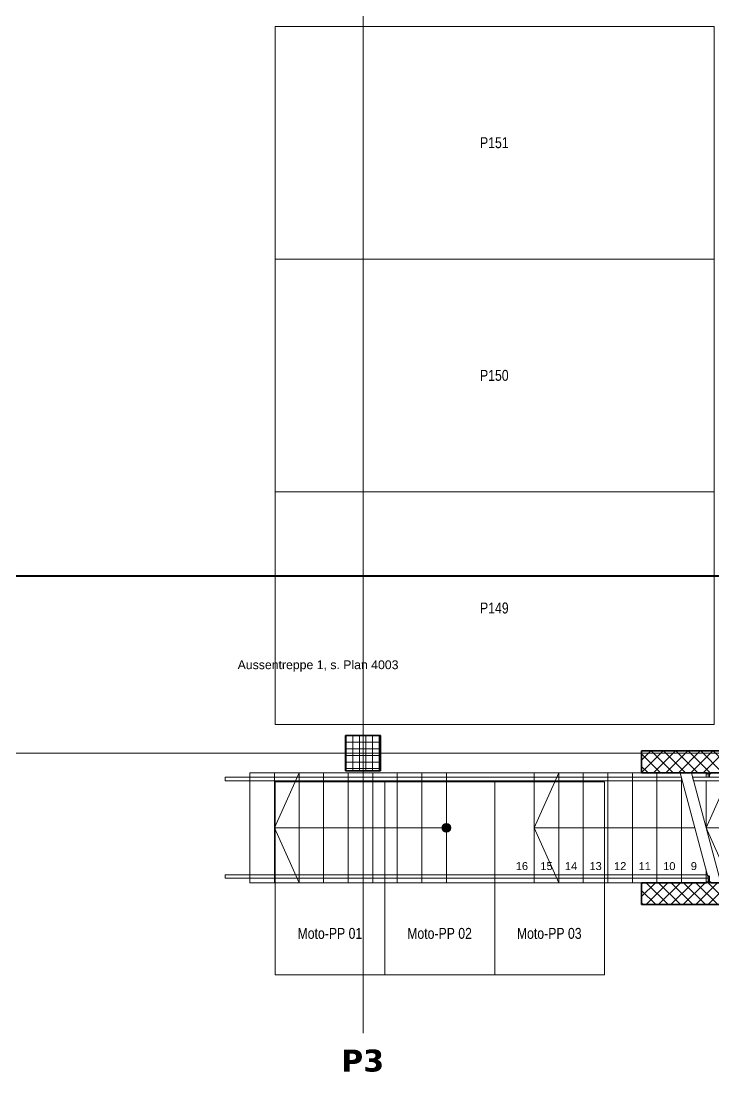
# Model space of a CAD drawing. Extents: x -882 to 937, y -179 to 966.
# Drawn here: x -646.9 to -488.9, y 100.3 to 339.6 of the extents above; entities that cross this region are included whole.
import ezdxf
from ezdxf.lldxf.tags import DXFTag

# ---------------------------------------------------------------- set-up
doc = ezdxf.new("R2010")
doc.units = 0
doc.layers.get('0').update_dxf_attribs({"lineweight": 13})
doc.layers.add('A-____-MATC-OTLN', color=7, linetype='Strichpunkt - Mittel', lineweight=40, true_color=0x0080ff)
doc.layers.add('S-GRID-____-IDEN', color=7, linetype='Continuous', lineweight=9, true_color=0x5555aa)
for name, color, linetype, lineweight in [('A-____-NOTE-TEXT', 7, 'Continuous', 9), ('A-FLOR-HRAL-MBND', 7, '_Verdeckte Linien_', 9), ('A-FLOR-HRAL-OTLN', 7, 'Continuous', 9), ('A-WALL-____-MCUT', 7, 'Continuous', 35), ('A-WALL-____-PATT', 7, 'Continuous', 35), ('C-PRKG-____-IDEN', 7, 'Continuous', 5), ('C-PRKG-____-OTLN', 7, 'Continuous', 9), ('S-COLS-____-MCUT', 7, 'Continuous', 35), ('S-COLS-____-OTLN', 7, 'Continuous', 9), ('S-GRID-____-OTLN', 7, 'Continuous', 5), ('S-STRS-____-MBND', 7, '_Strichpunkt - Fein', 9), ('S-STRS-____-OTLN', 7, 'Continuous', 9)]:
    doc.layers.add(name, color=color, linetype=linetype, lineweight=lineweight)
doc.styles.get("Standard").update_dxf_attribs({"font": 'arial.ttf'})
tags = doc.linetypes.add('_Rasterlinie_', pattern=[0.375, 0.2, -0.05, 0.075, -0.05]).pattern_tags.tags
tags[10:11] = [DXFTag(74, 4), DXFTag(75, 0), DXFTag(340, '0'), DXFTag(46, 1.0), DXFTag(50, 0.0), DXFTag(44, 0.0), DXFTag(45, 0.0)]
tags[8:9] = [DXFTag(74, 4), DXFTag(75, 0), DXFTag(340, '0'), DXFTag(46, 1.0), DXFTag(50, 0.0), DXFTag(44, 0.0), DXFTag(45, 0.0)]
tags[6:7] = [DXFTag(74, 4), DXFTag(75, 0), DXFTag(340, '0'), DXFTag(46, 1.0), DXFTag(50, 0.0), DXFTag(44, 0.0), DXFTag(45, 0.0)]
tags[4:5] = [DXFTag(74, 4), DXFTag(75, 0), DXFTag(340, '0'), DXFTag(46, 1.0), DXFTag(50, 0.0), DXFTag(44, 0.0), DXFTag(45, 0.0)]
tags = doc.linetypes.add('_Strichpunkt - Fein', pattern=[0.2, 0.1, -0.05, 0, -0.05]).pattern_tags.tags
tags[10:11] = [DXFTag(74, 4), DXFTag(75, 0), DXFTag(340, '0'), DXFTag(46, 1.0), DXFTag(50, 0.0), DXFTag(44, 0.0), DXFTag(45, 0.0)]
tags[8:9] = [DXFTag(74, 4), DXFTag(75, 0), DXFTag(340, '0'), DXFTag(46, 1.0), DXFTag(50, 0.0), DXFTag(44, 0.0), DXFTag(45, 0.0)]
tags[6:7] = [DXFTag(74, 4), DXFTag(75, 0), DXFTag(340, '0'), DXFTag(46, 1.0), DXFTag(50, 0.0), DXFTag(44, 0.0), DXFTag(45, 0.0)]
tags[4:5] = [DXFTag(74, 4), DXFTag(75, 0), DXFTag(340, '0'), DXFTag(46, 1.0), DXFTag(50, 0.0), DXFTag(44, 0.0), DXFTag(45, 0.0)]
tags = doc.linetypes.add('_Verdeckte Linien_', pattern=[0.15, 0.1, -0.05]).pattern_tags.tags
tags[6:7] = [DXFTag(74, 4), DXFTag(75, 0), DXFTag(340, '0'), DXFTag(46, 1.0), DXFTag(50, 0.0), DXFTag(44, 0.0), DXFTag(45, 0.0)]
tags[4:5] = [DXFTag(74, 4), DXFTag(75, 0), DXFTag(340, '0'), DXFTag(46, 1.0), DXFTag(50, 0.0), DXFTag(44, 0.0), DXFTag(45, 0.0)]
tags = doc.linetypes.add('Strichpunkt - Mittel', pattern=[0.35, 0.15, -0.1, 0, -0.1]).pattern_tags.tags
tags[10:11] = [DXFTag(74, 4), DXFTag(75, 0), DXFTag(340, '0'), DXFTag(46, 1.0), DXFTag(50, 0.0), DXFTag(44, 0.0), DXFTag(45, 0.0)]
tags[8:9] = [DXFTag(74, 4), DXFTag(75, 0), DXFTag(340, '0'), DXFTag(46, 1.0), DXFTag(50, 0.0), DXFTag(44, 0.0), DXFTag(45, 0.0)]
tags[6:7] = [DXFTag(74, 4), DXFTag(75, 0), DXFTag(340, '0'), DXFTag(46, 1.0), DXFTag(50, 0.0), DXFTag(44, 0.0), DXFTag(45, 0.0)]
tags[4:5] = [DXFTag(74, 4), DXFTag(75, 0), DXFTag(340, '0'), DXFTag(46, 1.0), DXFTag(50, 0.0), DXFTag(44, 0.0), DXFTag(45, 0.0)]

# ---------------------------------------------------------------- blocks, each defined once
blk = doc.blocks.new('Referenz-A0UJ2GK4XE', base_point=(-896.79, -159.76))
at = {"layer": 'A-____-MATC-OTLN', "color": 0, "linetype": 'Strichpunkt - Mittel', "ltscale": 0.4}
blk.add_line((-875.38, 213.3), (394.87, 213.3), dxfattribs=at)
at = {"layer": 'A-FLOR-HRAL-MBND', "color": 0, "linetype": '_Verdeckte Linien_', "ltscale": 0.13}
for p, q in [((-600.32, 166.6), (-600.32, 167.4)), ((-589.12, 167.4), (-600.32, 167.4)), ((-589.12, 166.6), (-600.32, 166.6)), ((-544.32, 167.4), (-589.12, 167.4)), ((-544.32, 166.6), (-589.12, 166.6)), ((-529.92, 167.4), (-544.32, 167.4)), ((-529.92, 166.6), (-544.32, 166.6)), ((-496.35, 167.4), (-529.92, 167.4)), ((-496.13, 166.6), (-529.92, 166.6)), ((-600.32, 144.4), (-600.32, 145.2)), ((-589.12, 145.2), (-600.32, 145.2)), ((-589.12, 144.4), (-600.32, 144.4)), ((-544.32, 145.2), (-589.12, 145.2)), ((-544.32, 144.4), (-589.12, 144.4)), ((-529.92, 145.2), (-544.32, 145.2)), ((-529.92, 144.4), (-544.32, 144.4)), ((-490.4, 145.2), (-529.92, 145.2)), ((-490.18, 144.4), (-529.92, 144.4))]:
    blk.add_line(p, q, dxfattribs=at)
at = {"layer": 'A-FLOR-HRAL-OTLN', "color": 0, "linetype": 'Continuous', "ltscale": 0.13}
for p, q in [((-490.62, 168.4), (-490.62, 168.2)), ((-490.12, 168.4), (-490.62, 168.4)), ((-490.62, 168.2), (-490.12, 168.2)), ((-490.27, 168.2), (-490.27, 167.4)), ((-489.62, 168.4), (-490.12, 168.4)), ((-490.12, 168.2), (-489.62, 168.2)), ((-489.97, 167.4), (-489.97, 168.2)), ((-489.62, 168.2), (-489.62, 168.4)), ((-493.81, 167.4), (-493.59, 166.6)), ((-446.04, 167.4), (-493.81, 167.4)), ((-446.04, 166.6), (-493.59, 166.6)), ((-490.26, 144.83), (-490.27, 144.83)), ((-490.27, 144.83), (-490.27, 144.82)), ((-490.27, 144.82), (-490.27, 144.82)), ((-490.27, 144.82), (-490.27, 144.81)), ((-490.27, 144.81), (-490.27, 144.8)), ((-490.27, 144.8), (-490.27, 144.8)), ((-490.27, 144.8), (-490.27, 144.8)), ((-490.27, 144.8), (-490.27, 144.8)), ((-490.27, 144.8), (-490.27, 144.8)), ((-490.27, 144.8), (-490.27, 144.8)), ((-490.27, 144.8), (-490.27, 144.79)), ((-490.27, 144.79), (-490.27, 144.79)), ((-490.27, 144.79), (-490.27, 144.79)), ((-490.27, 144.79), (-490.27, 144.78)), ((-490.27, 144.78), (-490.27, 144.78)), ((-490.27, 144.78), (-490.27, 144.77)), ((-490.27, 144.77), (-490.27, 144.76)), ((-490.27, 144.76), (-490.27, 144.76)), ((-490.27, 144.76), (-490.27, 144.75)), ((-490.27, 144.75), (-490.27, 144.74)), ((-490.27, 144.74), (-490.27, 144.73)), ((-490.27, 144.73), (-490.27, 144.73)), ((-490.27, 144.73), (-490.27, 144.72)), ((-490.27, 144.72), (-490.27, 144.71)), ((-490.27, 144.71), (-490.27, 144.7)), ((-490.27, 144.7), (-490.27, 144.69)), ((-490.27, 144.69), (-490.27, 144.67)), ((-490.27, 144.67), (-490.27, 144.66)), ((-490.27, 144.66), (-490.27, 144.65)), ((-490.27, 144.65), (-490.27, 144.64)), ((-490.27, 144.64), (-490.27, 144.63)), ((-490.27, 144.63), (-490.27, 144.61)), ((-490.27, 144.61), (-490.27, 144.6)), ((-490.27, 144.6), (-490.27, 144.59)), ((-490.27, 144.59), (-490.27, 144.57)), ((-490.27, 144.57), (-490.27, 144.56)), ((-490.27, 144.56), (-490.27, 144.54)), ((-490.27, 144.54), (-490.27, 144.53)), ((-490.27, 144.53), (-490.27, 144.51)), ((-490.27, 144.51), (-490.27, 144.5)), ((-490.27, 144.5), (-490.27, 144.48)), ((-490.27, 144.48), (-490.27, 144.47)), ((-490.27, 144.47), (-490.27, 144.45)), ((-490.27, 144.45), (-490.27, 144.44)), ((-490.27, 144.44), (-490.27, 144.42)), ((-490.27, 144.42), (-490.27, 144.42)), ((-490.27, 143.6), (-490.27, 144.42)), ((-490.25, 144.87), (-490.26, 144.86)), ((-490.26, 144.86), (-490.26, 144.86)), ((-490.26, 144.86), (-490.26, 144.85)), ((-490.26, 144.85), (-490.26, 144.85)), ((-490.24, 144.88), (-490.25, 144.88)), ((-490.25, 144.88), (-490.25, 144.87)), ((-490.25, 144.87), (-490.25, 144.87)), ((-490.23, 144.9), (-490.24, 144.89)), ((-490.24, 144.89), (-490.24, 144.89)), ((-490.24, 144.89), (-490.24, 144.88)), ((-490.23, 144.9), (-490.23, 144.9)), ((-490.1, 144.95), (-490.11, 144.95)), ((-490.09, 144.95), (-490.1, 144.95)), ((-490.1, 144.95), (-490.1, 144.95)), ((-490.08, 144.95), (-490.09, 144.95)), ((-490.09, 144.95), (-490.09, 144.95)), ((-490.08, 144.94), (-490.08, 144.95)), ((-490.07, 144.94), (-490.08, 144.94)), ((-490.06, 144.94), (-490.07, 144.94)), ((-490.05, 144.94), (-490.06, 144.94)), ((-490.06, 144.94), (-490.06, 144.94)), ((-490.05, 144.93), (-490.05, 144.94)), ((-490.03, 144.92), (-490.04, 144.93)), ((-490.02, 144.92), (-490.03, 144.92)), ((-490.03, 144.92), (-490.03, 144.92)), ((-490.02, 144.91), (-490.02, 144.92)), ((-490.01, 144.91), (-490.02, 144.91)), ((-490.01, 144.9), (-490.01, 144.91)), ((-490, 144.9), (-490.01, 144.9)), ((-490.01, 144.9), (-490.01, 144.9)), ((-490, 144.89), (-490, 144.9)), ((-489.99, 144.89), (-490, 144.89)), ((-489.99, 144.88), (-489.99, 144.89)), ((-489.97, 144.83), (-489.97, 144.84)), ((-489.97, 144.82), (-489.97, 144.83)), ((-489.97, 144.81), (-489.97, 144.82)), ((-489.97, 144.82), (-489.97, 144.82)), ((-489.97, 144.8), (-489.97, 144.81)), ((-489.97, 144.81), (-489.97, 144.81)), ((-489.97, 144.79), (-489.97, 144.8)), ((-489.97, 144.8), (-489.97, 144.8)), ((-489.97, 144.8), (-489.97, 144.8)), ((-489.97, 144.8), (-489.97, 144.8)), ((-489.97, 144.8), (-489.97, 144.8)), ((-489.97, 144.78), (-489.97, 144.79)), ((-489.97, 144.79), (-489.97, 144.79)), ((-489.97, 144.79), (-489.97, 144.79)), ((-489.97, 144.77), (-489.97, 144.78)), ((-489.97, 144.78), (-489.97, 144.78)), ((-489.97, 144.76), (-489.97, 144.77)), ((-489.97, 144.75), (-489.97, 144.76)), ((-489.97, 144.76), (-489.97, 144.76)), ((-489.97, 144.74), (-489.97, 144.75)), ((-489.97, 144.73), (-489.97, 144.74)), ((-489.97, 144.72), (-489.97, 144.73)), ((-489.97, 144.71), (-489.97, 144.72)), ((-489.97, 144.7), (-489.97, 144.71)), ((-489.97, 144.69), (-489.97, 144.7)), ((-489.97, 144.68), (-489.97, 144.69)), ((-489.97, 144.67), (-489.97, 144.68)), ((-489.97, 144.66), (-489.97, 144.67)), ((-489.97, 144.65), (-489.97, 144.66)), ((-489.97, 144.64), (-489.97, 144.65)), ((-489.97, 144.62), (-489.97, 144.64)), ((-489.97, 144.61), (-489.97, 144.62)), ((-489.97, 144.6), (-489.97, 144.61)), ((-489.97, 144.58), (-489.97, 144.6)), ((-489.97, 144.57), (-489.97, 144.58)), ((-489.97, 144.55), (-489.97, 144.57)), ((-489.97, 144.54), (-489.97, 144.55)), ((-489.97, 144.53), (-489.97, 144.54)), ((-489.97, 144.51), (-489.97, 144.53)), ((-489.97, 144.5), (-489.97, 144.51)), ((-489.97, 144.48), (-489.97, 144.5)), ((-489.97, 144.47), (-489.97, 144.48)), ((-489.97, 144.45), (-489.97, 144.47)), ((-489.97, 144.44), (-489.97, 144.45)), ((-489.97, 144.42), (-489.97, 144.44)), ((-489.97, 144.42), (-489.97, 143.6)), ((-490.62, 143.4), (-490.62, 143.6)), ((-490.62, 143.6), (-490.12, 143.6)), ((-490.12, 143.4), (-490.62, 143.4)), ((-490.12, 143.6), (-489.62, 143.6)), ((-489.62, 143.4), (-490.12, 143.4)), ((-489.62, 143.6), (-489.62, 143.4))]:
    blk.add_line(p, q, dxfattribs=at)
for major_axis in [(0.15, 0), (-0.15, 0)]:
    blk.add_ellipse((-490.12, 144.8), major_axis=major_axis, ratio=1, start_param=0, end_param=3.141593, dxfattribs=at)
at = {"layer": 'A-WALL-____-MCUT', "color": 0, "linetype": 'Continuous', "ltscale": 0.35}
for p, q in [((-388.92, 173.4), (-505.42, 173.4)), ((-505.42, 173.4), (-505.42, 168.4)), ((-505.42, 168.4), (-490.62, 168.4)), ((-489.62, 168.4), (-468.58, 168.4)), ((-490.62, 143.4), (-505.43, 143.4)), ((-505.43, 143.4), (-505.43, 138.4)), ((-468.58, 143.4), (-489.62, 143.4)), ((-505.43, 138.4), (-388.92, 138.4))]:
    blk.add_line(p, q, dxfattribs=at)
at = {"layer": 'A-WALL-____-PATT', "color": 0, "linetype": 'Continuous', "lineweight": 9, "ltscale": 0.13}
for p, q in [((-505.42, 171.34), (-503.36, 173.4)), ((-505.42, 168.51), (-500.53, 173.4)), ((-501.1, 168.4), (-505.42, 172.72)), ((-498.27, 168.4), (-503.27, 173.4)), ((-502.7, 168.4), (-497.7, 173.4)), ((-495.44, 168.4), (-500.44, 173.4)), ((-499.87, 168.4), (-494.87, 173.4)), ((-492.61, 168.4), (-497.61, 173.4)), ((-497.05, 168.4), (-492.05, 173.4)), ((-489.78, 168.4), (-494.78, 173.4)), ((-494.22, 168.4), (-489.22, 173.4)), ((-486.96, 168.4), (-491.96, 173.4)), ((-491.39, 168.4), (-486.39, 173.4)), ((-484.13, 168.4), (-489.13, 173.4)), ((-503.93, 168.4), (-505.42, 169.9)), ((-505.43, 143.05), (-505.07, 143.4)), ((-505.43, 140.22), (-502.25, 143.4)), ((-502.21, 138.4), (-505.43, 141.62)), ((-504.42, 138.4), (-499.42, 143.4)), ((-499.38, 138.4), (-504.38, 143.4)), ((-501.59, 138.4), (-496.59, 143.4)), ((-496.55, 138.4), (-501.55, 143.4)), ((-498.76, 138.4), (-493.76, 143.4)), ((-493.72, 138.4), (-498.72, 143.4)), ((-495.93, 138.4), (-490.93, 143.4)), ((-490.9, 138.4), (-495.9, 143.4)), ((-493.1, 138.4), (-488.1, 143.4)), ((-488.07, 138.4), (-493.07, 143.4)), ((-490.28, 138.4), (-485.28, 143.4)), ((-485.24, 138.4), (-490.24, 143.4)), ((-505.04, 138.4), (-505.43, 138.79))]:
    blk.add_line(p, q, dxfattribs=at)
at = {"layer": 'C-PRKG-____-OTLN', "color": 0, "linetype": 'Continuous', "ltscale": 0.13}
for p, q in [((-588.92, 338.37), (-488.92, 338.37)), ((-588.92, 338.37), (-588.92, 285.38)), ((-588.92, 338.37), (-588.92, 285.38)), ((-488.92, 338.37), (-588.92, 338.37)), ((-588.92, 338.37), (-488.92, 338.37)), ((-588.92, 285.38), (-588.92, 338.37)), ((-588.92, 338.37), (-588.92, 338.37)), ((-488.92, 338.37), (-488.92, 285.38)), ((-488.92, 285.38), (-488.92, 338.37)), ((-488.92, 338.37), (-488.92, 285.38)), ((-488.92, 338.37), (-488.92, 338.37)), ((-588.92, 285.38), (-488.92, 285.38)), ((-588.92, 285.38), (-588.92, 232.39)), ((-588.92, 285.38), (-588.92, 232.39)), ((-488.92, 285.38), (-588.92, 285.38)), ((-588.92, 285.38), (-488.92, 285.38)), ((-588.92, 232.39), (-588.92, 285.38)), ((-588.92, 285.38), (-588.92, 285.38)), ((-588.92, 285.38), (-488.92, 285.38)), ((-588.92, 285.38), (-488.92, 285.38)), ((-488.92, 285.38), (-588.92, 285.38)), ((-588.92, 285.38), (-588.92, 285.38)), ((-488.92, 285.38), (-488.92, 232.39)), ((-488.92, 232.39), (-488.92, 285.38)), ((-488.92, 285.38), (-488.92, 232.39)), ((-488.92, 285.38), (-488.92, 285.38)), ((-488.92, 285.38), (-488.92, 285.38)), ((-588.92, 232.39), (-488.92, 232.39)), ((-588.92, 232.39), (-588.92, 179.4)), ((-588.92, 232.39), (-588.92, 179.4)), ((-488.92, 232.39), (-588.92, 232.39)), ((-588.92, 232.39), (-488.92, 232.39)), ((-588.92, 179.4), (-588.92, 232.39)), ((-588.92, 232.39), (-588.92, 232.39)), ((-588.92, 232.39), (-488.92, 232.39)), ((-588.92, 232.39), (-488.92, 232.39)), ((-488.92, 232.39), (-588.92, 232.39)), ((-588.92, 232.39), (-588.92, 232.39)), ((-488.92, 232.39), (-488.92, 179.4)), ((-488.92, 179.4), (-488.92, 232.39)), ((-488.92, 232.39), (-488.92, 179.4)), ((-488.92, 232.39), (-488.92, 232.39)), ((-488.92, 232.39), (-488.92, 232.39)), ((-588.92, 179.4), (-488.92, 179.4)), ((-588.92, 179.4), (-488.92, 179.4)), ((-488.92, 179.4), (-588.92, 179.4)), ((-588.92, 179.4), (-588.92, 179.4)), ((-488.92, 179.4), (-488.92, 179.4)), ((-588.92, 166.4), (-588.92, 122.41)), ((-563.92, 166.4), (-588.92, 166.4)), ((-563.92, 166.4), (-588.92, 166.4)), ((-588.92, 166.4), (-588.92, 122.41)), ((-588.92, 122.41), (-588.92, 166.4)), ((-588.92, 166.4), (-563.92, 166.4)), ((-588.92, 166.4), (-588.92, 166.4)), ((-563.92, 166.4), (-563.92, 122.41)), ((-538.92, 166.4), (-563.92, 166.4)), ((-538.92, 166.4), (-563.92, 166.4)), ((-563.92, 166.4), (-563.92, 122.41)), ((-563.92, 122.41), (-563.92, 166.4)), ((-563.92, 166.4), (-538.92, 166.4)), ((-563.92, 166.4), (-563.92, 166.4)), ((-563.92, 166.4), (-563.92, 122.41)), ((-563.92, 122.41), (-563.92, 166.4)), ((-563.92, 166.4), (-563.92, 122.41)), ((-563.92, 166.4), (-563.92, 166.4)), ((-538.92, 166.4), (-538.92, 122.41)), ((-513.92, 166.4), (-538.92, 166.4)), ((-513.92, 166.4), (-538.92, 166.4)), ((-538.92, 166.4), (-538.92, 122.41)), ((-538.92, 122.41), (-538.92, 166.4)), ((-538.92, 166.4), (-513.92, 166.4)), ((-538.92, 166.4), (-538.92, 166.4)), ((-538.92, 166.4), (-538.92, 122.41)), ((-538.92, 122.41), (-538.92, 166.4)), ((-538.92, 166.4), (-538.92, 122.41)), ((-538.92, 166.4), (-538.92, 166.4)), ((-513.92, 166.4), (-513.92, 122.41)), ((-513.92, 122.41), (-513.92, 166.4)), ((-513.92, 166.4), (-513.92, 122.41)), ((-513.92, 166.4), (-513.92, 166.4)), ((-563.92, 122.41), (-588.92, 122.41)), ((-588.92, 122.41), (-563.92, 122.41)), ((-563.92, 122.41), (-588.92, 122.41)), ((-588.92, 122.41), (-588.92, 122.41)), ((-538.92, 122.41), (-563.92, 122.41)), ((-563.92, 122.41), (-538.92, 122.41)), ((-538.92, 122.41), (-563.92, 122.41)), ((-563.92, 122.41), (-563.92, 122.41)), ((-563.92, 122.41), (-563.92, 122.41)), ((-513.92, 122.41), (-538.92, 122.41)), ((-538.92, 122.41), (-513.92, 122.41)), ((-513.92, 122.41), (-538.92, 122.41)), ((-538.92, 122.41), (-538.92, 122.41)), ((-538.92, 122.41), (-538.92, 122.41)), ((-513.92, 122.41), (-513.92, 122.41))]:
    blk.add_line(p, q, dxfattribs=at)
at = {"layer": 'S-COLS-____-MCUT', "color": 0, "linetype": 'Continuous', "ltscale": 0.35}
for p, q in [((-564.92, 176.9), (-572.92, 176.9)), ((-572.92, 176.9), (-572.92, 168.9)), ((-564.92, 168.9), (-564.92, 176.9)), ((-572.92, 168.9), (-564.92, 168.9))]:
    blk.add_line(p, q, dxfattribs=at)
at = {"layer": 'S-COLS-____-OTLN', "color": 0, "linetype": 'Continuous', "ltscale": 0.13}
for p, q in [((-572.92, 176.87), (-564.92, 176.87)), ((-572.92, 175.37), (-564.92, 175.37)), ((-572.76, 168.9), (-572.76, 176.9)), ((-571.26, 168.9), (-571.26, 176.9)), ((-569.76, 168.9), (-569.76, 176.9)), ((-568.26, 168.9), (-568.26, 176.9)), ((-566.76, 168.9), (-566.76, 176.9)), ((-565.26, 168.9), (-565.26, 176.9)), ((-572.92, 173.87), (-564.92, 173.87)), ((-572.92, 172.37), (-564.92, 172.37)), ((-572.92, 170.87), (-564.92, 170.87)), ((-572.92, 169.37), (-564.92, 169.37))]:
    blk.add_line(p, q, dxfattribs=at)
at = {"layer": 'S-GRID-____-OTLN', "color": 0, "linetype": '_Rasterlinie_', "ltscale": 0.13}
for p, q in [((-568.92, 109.1), (-568.92, 949.68)), ((-850.37, 172.9), (394.87, 172.9))]:
    blk.add_line(p, q, dxfattribs=at)
at = {"layer": 'S-STRS-____-MBND', "color": 0, "linetype": '_Strichpunkt - Fein', "ltscale": 0.13}
for p, q in [((-594.72, 143.4), (-594.72, 168.4)), ((-549.92, 168.4), (-594.72, 168.4)), ((-589.12, 143.4), (-589.12, 168.4)), ((-589.12, 143.4), (-589.12, 168.4)), ((-583.52, 143.4), (-583.52, 168.4)), ((-583.52, 143.4), (-583.52, 168.4)), ((-577.92, 143.4), (-577.92, 168.4)), ((-577.92, 143.4), (-577.92, 168.4)), ((-572.32, 143.4), (-572.32, 168.4)), ((-572.32, 143.4), (-572.32, 168.4)), ((-566.72, 143.4), (-566.72, 168.4)), ((-566.72, 143.4), (-566.72, 168.4)), ((-561.12, 143.4), (-561.12, 168.4)), ((-561.12, 143.4), (-561.12, 168.4)), ((-555.52, 143.4), (-555.52, 168.4)), ((-555.52, 143.4), (-555.52, 168.4)), ((-529.92, 168.4), (-549.92, 168.4)), ((-549.92, 143.4), (-549.92, 168.4)), ((-549.92, 143.4), (-549.92, 168.4)), ((-529.92, 143.4), (-529.92, 168.4)), ((-496.61, 168.4), (-529.92, 168.4)), ((-529.92, 143.4), (-529.92, 168.4)), ((-524.32, 143.4), (-524.32, 168.4)), ((-524.32, 143.4), (-524.32, 168.4)), ((-518.72, 143.4), (-518.72, 168.4)), ((-518.72, 143.4), (-518.72, 168.4)), ((-513.12, 143.4), (-513.12, 168.4)), ((-513.12, 143.4), (-513.12, 168.4)), ((-507.52, 143.4), (-507.52, 168.4)), ((-507.52, 143.4), (-507.52, 168.4)), ((-501.92, 143.4), (-501.92, 168.4)), ((-501.92, 143.4), (-501.92, 168.4)), ((-496.61, 168.4), (-489.92, 143.4)), ((-496.32, 143.4), (-496.32, 167.32)), ((-496.32, 143.4), (-496.32, 167.32)), ((-490.72, 143.4), (-490.72, 146.42)), ((-490.72, 143.4), (-490.72, 146.42)), ((-549.92, 143.4), (-594.72, 143.4)), ((-549.92, 143.4), (-529.92, 143.4)), ((-492.15, 143.4), (-529.92, 143.4))]:
    blk.add_line(p, q, dxfattribs=at)
at = {"layer": 'S-STRS-____-MBND', "color": 0, "linetype": '_Verdeckte Linien_', "ltscale": 0.13}
for p, q in [((-589.12, 155.9), (-583.52, 168.4)), ((-529.92, 155.9), (-524.32, 168.4)), ((-549.92, 155.9), (-589.12, 155.9)), ((-589.12, 155.9), (-583.52, 143.4)), ((-550.58, 156.66), (-550.88, 156.18)), ((-550.88, 156.18), (-550.88, 155.62)), ((-550.88, 155.62), (-550.58, 155.15)), ((-550.07, 156.89), (-550.58, 156.66)), ((-549.51, 156.81), (-550.07, 156.89)), ((-549.08, 156.44), (-549.51, 156.81)), ((-548.92, 155.9), (-549.08, 156.44)), ((-549.08, 155.36), (-548.92, 155.9)), ((-493.26, 155.9), (-529.92, 155.9)), ((-529.92, 155.9), (-524.32, 143.4)), ((-550.58, 155.15), (-550.07, 154.91)), ((-550.07, 154.91), (-549.51, 154.99)), ((-549.51, 154.99), (-549.08, 155.36))]:
    blk.add_line(p, q, dxfattribs=at)
at = {"layer": 'S-STRS-____-MBND', "color": 0, "linetype": 'Continuous', "ltscale": 0.13}
blk.add_line((-494.07, 168.4), (-487.38, 143.4), dxfattribs=at)
at = {"layer": 'S-STRS-____-MBND', "color": 0, "linetype": '_Verdeckte Linien_', "ltscale": 0.13}
blk.add_circle((-549.92, 155.9), 1, dxfattribs=at)
for points in [[(-550.91, 155.74), (-550.92, 155.9), (-550.91, 156.06)], [(-550.88, 155.59), (-550.91, 156.06), (-550.88, 156.21)], [(-550.91, 155.74), (-550.91, 156.06), (-550.88, 155.59)], [(-550.58, 155.15), (-550.88, 156.18), (-550.58, 156.66)], [(-550.82, 155.45), (-550.88, 156.21), (-550.82, 156.36)], [(-550.88, 155.59), (-550.88, 156.21), (-550.82, 155.45)], [(-550.88, 155.62), (-550.88, 156.18), (-550.58, 155.15)], [(-550.73, 155.31), (-550.82, 156.36), (-550.73, 156.49)], [(-550.82, 155.45), (-550.82, 156.36), (-550.73, 155.31)], [(-550.63, 155.19), (-550.73, 156.49), (-550.63, 156.61)], [(-550.73, 155.31), (-550.73, 156.49), (-550.63, 155.19)], [(-550.51, 155.09), (-550.63, 156.61), (-550.51, 156.71)], [(-550.63, 155.19), (-550.63, 156.61), (-550.51, 155.09)], [(-550.07, 154.91), (-550.58, 156.66), (-550.07, 156.89)], [(-550.58, 155.15), (-550.58, 156.66), (-550.07, 154.91)], [(-550.38, 155.01), (-550.51, 156.71), (-550.38, 156.79)], [(-550.51, 155.09), (-550.51, 156.71), (-550.38, 155.01)], [(-550.23, 154.95), (-550.38, 156.79), (-550.23, 156.85)], [(-550.38, 155.01), (-550.38, 156.79), (-550.23, 154.95)], [(-550.08, 154.91), (-550.23, 156.85), (-550.08, 156.89)], [(-550.23, 154.95), (-550.23, 156.85), (-550.08, 154.91)], [(-549.92, 154.9), (-550.08, 156.89), (-549.92, 156.9)], [(-550.08, 154.91), (-550.08, 156.89), (-549.92, 154.9)], [(-550.07, 154.91), (-550.07, 156.89), (-549.51, 154.99)], [(-549.51, 154.99), (-550.07, 156.89), (-549.51, 156.81)], [(-549.92, 154.9), (-549.92, 156.9), (-549.77, 154.91)], [(-549.77, 154.91), (-549.92, 156.9), (-549.77, 156.89)], [(-549.77, 154.91), (-549.77, 156.89), (-549.62, 154.95)], [(-549.62, 154.95), (-549.77, 156.89), (-549.62, 156.85)], [(-549.62, 154.95), (-549.62, 156.85), (-549.47, 155.01)], [(-549.47, 155.01), (-549.62, 156.85), (-549.47, 156.79)], [(-549.51, 154.99), (-549.51, 156.81), (-549.08, 155.36)], [(-549.08, 155.36), (-549.51, 156.81), (-549.08, 156.44)], [(-549.47, 155.01), (-549.47, 156.79), (-549.34, 155.09)], [(-549.34, 155.09), (-549.47, 156.79), (-549.34, 156.71)], [(-549.34, 155.09), (-549.34, 156.71), (-549.22, 155.19)], [(-549.22, 155.19), (-549.34, 156.71), (-549.22, 156.61)], [(-549.22, 155.19), (-549.22, 156.61), (-549.12, 155.31)], [(-549.12, 155.31), (-549.22, 156.61), (-549.12, 156.49)], [(-549.12, 155.31), (-549.12, 156.49), (-549.03, 155.45)], [(-549.03, 155.45), (-549.12, 156.49), (-549.03, 156.36)], [(-549.08, 155.36), (-549.08, 156.44), (-548.92, 155.9)], [(-549.03, 155.45), (-549.03, 156.36), (-548.97, 155.59)], [(-548.97, 155.59), (-549.03, 156.36), (-548.97, 156.21)], [(-548.97, 155.59), (-548.97, 156.21), (-548.94, 155.74)], [(-548.94, 155.74), (-548.97, 156.21), (-548.94, 156.06)], [(-548.94, 155.74), (-548.94, 156.06), (-548.92, 155.9)]]:
    blk.add_solid(points, dxfattribs=at)
at = {"layer": 'S-STRS-____-OTLN', "color": 0, "linetype": '_Verdeckte Linien_', "ltscale": 0.13}
for p, q in [((-490.72, 167.4), (-490.72, 168.4)), ((-490.72, 155.9), (-490.72, 166.6))]:
    blk.add_line(p, q, dxfattribs=at)
at = {"layer": 'S-STRS-____-OTLN', "color": 0, "linetype": 'Continuous', "ltscale": 0.13}
for p, q in [((-490.72, 167.4), (-490.72, 168.4)), ((-490.72, 155.9), (-490.72, 166.6)), ((-490.72, 155.9), (-485.93, 166.6)), ((-485.12, 155.9), (-490.72, 155.9)), ((-490.72, 155.9), (-485.93, 145.2))]:
    blk.add_line(p, q, dxfattribs=at)
at = {"layer": 'A-____-NOTE-TEXT', "color": 0, "linetype": 'Continuous', "lineweight": 5, "ltscale": 0.13, "insert": (-597.5, 194.03), "char_height": 2, "attachment_point": 1}
blk.add_mtext('{\\fArial;Aussentreppe 1, s. Plan 4003}', dxfattribs=at)
at = {"layer": 'C-PRKG-____-IDEN', "color": 0, "linetype": 'Continuous', "ltscale": 0.13, "char_height": 2.5, "attachment_point": 1}
for s, insert in [('{\\W0.8;\\fArial;P151}', (-542.26, 313.18)), ('{\\W0.8;\\fArial;P150}', (-542.26, 260.19)), ('{\\W0.8;\\fArial;P149}', (-542.26, 207.21)), ('{\\W0.8;\\fArial;Moto-PP 01}', (-583.86, 133.11)), ('{\\W0.8;\\fArial;Moto-PP 02}', (-558.86, 133.11)), ('{\\W0.8;\\fArial;Moto-PP 03}', (-533.86, 133.11))]:
    blk.add_mtext(s, dxfattribs=dict(at, insert=insert))
at = {"layer": 'S-GRID-____-IDEN', "color": 0, "linetype": 'Continuous', "lineweight": 5, "ltscale": 0.13, "insert": (-573.92, 105.39), "char_height": 5, "attachment_point": 1}
blk.add_mtext('{\\fVerdana|b1|i0;P3}', dxfattribs=at)
at = {"layer": 'S-STRS-____-OTLN', "color": 0, "linetype": 'Continuous', "ltscale": 0.13, "char_height": 1.8, "attachment_point": 1}
for s, insert in [('{\\fArial;16}', (-534.11, 148.08)), ('{\\fArial;15}', (-528.51, 148.08)), ('{\\fArial;14}', (-522.91, 148.08)), ('{\\fArial;13}', (-517.31, 148.08)), ('{\\fArial;12}', (-511.71, 148.08)), ('{\\fArial;11}', (-506.11, 148.08)), ('{\\fArial;10}', (-500.51, 148.08)), ('{\\fArial;9}', (-494.22, 148.08))]:
    blk.add_mtext(s, dxfattribs=dict(at, insert=insert))

msp = doc.modelspace()

# ---------------------------------------------------------------- block references
at = {"color": 9, "lineweight": 25, "ltscale": 0.25, "true_color": 0xc0c0c0}
msp.add_blockref('Referenz-A0UJ2GK4XE', (-896.79, -159.76), dxfattribs=at)

doc.saveas('drawing.dxf')
